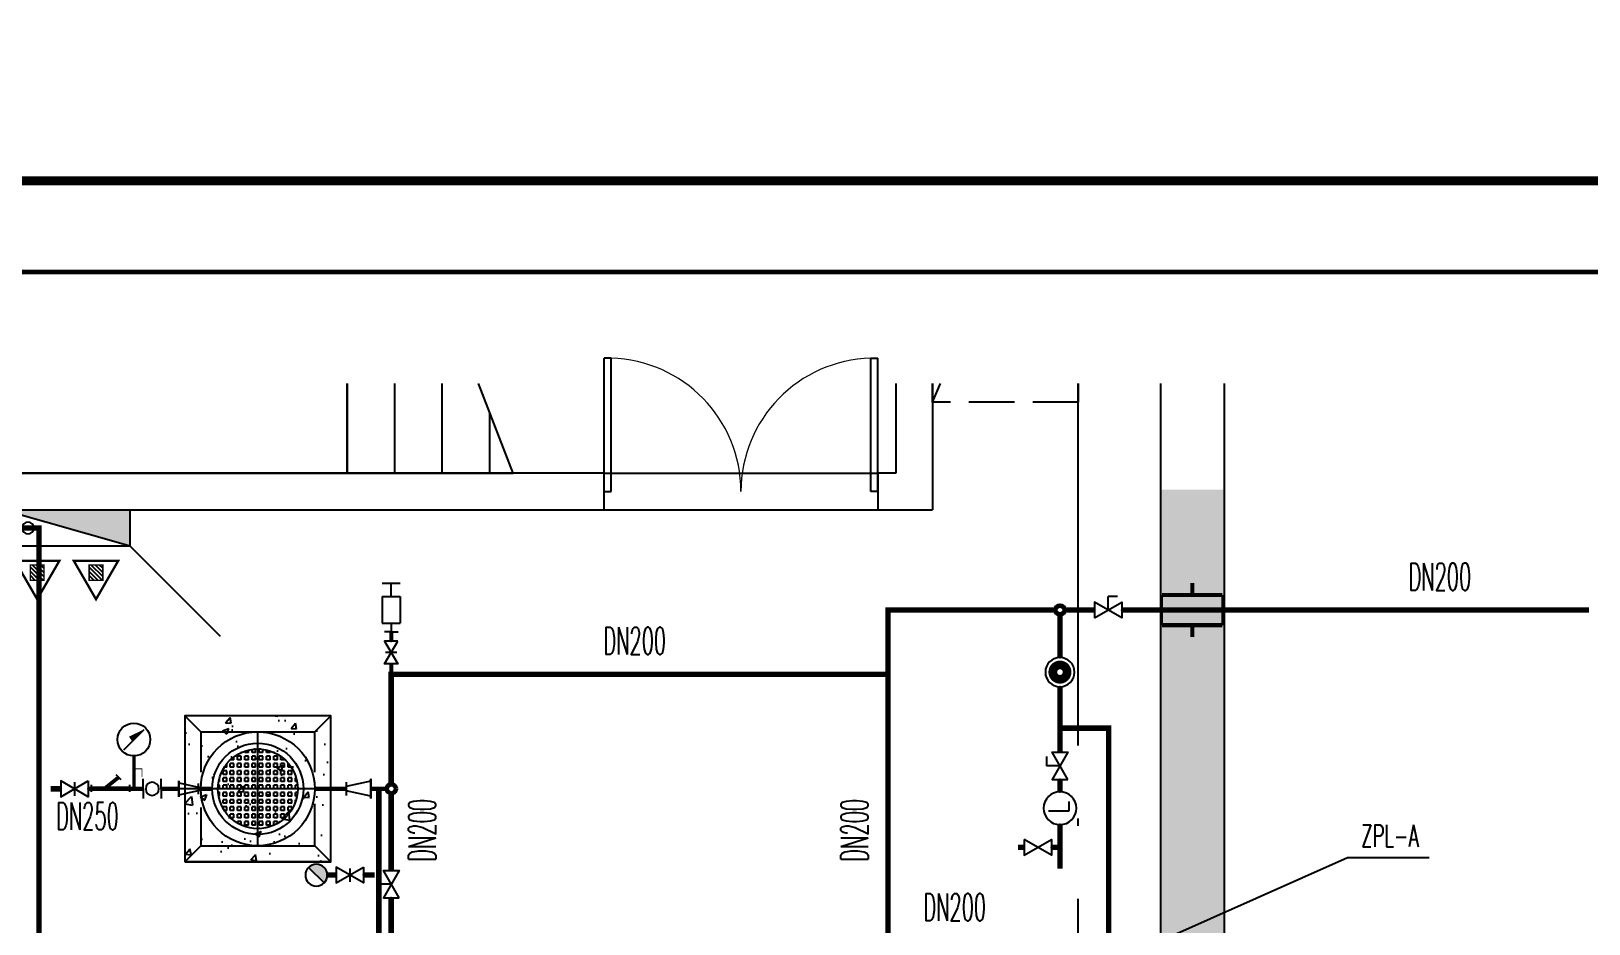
# Model space of a CAD drawing. Extents: x -452079 to 117456, y 3902 to 836955.
# Drawn here: x -316578 to -308035, y 71591 to 76486 of the extents above; entities that cross this region are included whole.
import ezdxf
from ezdxf.enums import TextEntityAlignment as Align

# ---------------------------------------------------------------- set-up
doc = ezdxf.new("R2010")
doc.units = 0
doc.header["$LTSCALE"] = 1000
doc.header["$MEASUREMENT"] = 0
for name, pattern in [('DASH', [0.35, 0.25, -0.1]), ('DOTE', [2.42, 2, -0.2, 0.02, -0.2]), ('DOTE_30', [0.726, 0.6, -0.06, 0.006, -0.06])]:
    doc.linetypes.add(name, pattern=pattern)
for name, color, linetype in [('0-cxFrame', 155, 'Continuous'), ('0辅助线', 1, 'Continuous'), ('A-AXIS-DOTE', 14, 'DOTE'), ('A-AXIS-SYMB', 3, 'Continuous'), ('A-HATCH-2', 251, 'Continuous'), ('A-STAIR', 150, 'Continuous'), ('A-防火门窗', 1, 'Continuous'), ('AS-COLN', 6, 'Continuous'), ('AS-WALL', 40, 'Continuous'), ('AS-结构边线层', 200, 'Continuous'), ('DIM_喷淋', 6, 'Continuous'), ('EVALVE_喷淋', 7, 'Continuous'), ('FM_ZF喷淋', 6, 'Continuous'), ('FM_ZF消防', 1, 'Continuous'), ('FM_ZF雨水', 4, 'Continuous'), ('S-VALVE_阀门', 2, 'Continuous'), ('SB_ZF消火栓', 10, 'Continuous'), ('SB_ZF消火栓M', 10, 'Continuous'), ('SB_ZF消防', 1, 'Continuous'), ('TEXT_凝结', 150, 'Continuous'), ('TEXT_喷淋', 6, 'Continuous'), ('TWT_ZF文字', 3, 'Continuous'), ('WALL', 2, 'Continuous')]:
    doc.layers.add(name, color=color, linetype=linetype)
for name, color, linetype, lineweight in [('0-cxText', 131, 'Continuous', 25), ('Gps-ZF凝结', 150, 'DOTE_30', 60), ('Gps-ZF喷淋', 6, 'TG_ZP', 60), ('Gps-ZF污水', 2, 'DASH', 60), ('Gps-ZF消防', 1, 'TG_X', 60), ('Gps-ZF雨水', 4, 'DOTE_30', 60), ('LG-ZF喷淋', 6, 'Continuous', 60)]:
    doc.layers.add(name, color=color, linetype=linetype, lineweight=lineweight)
doc.styles.add('_TWT_PIPEDN', font='SIMPLEX', dxfattribs={"width": 0.65, "height": 3.5, "bigfont": 'HZTXT'})
doc.styles.add('_TWT_SERIAL', font='SIMPLEX', dxfattribs={"width": 0.8, "height": 3, "bigfont": 'HZTXT'})
doc.styles.add('cx_tuming', font='')
doc.styles.add('cx_tuqian1', font='')
doc.styles.add('TG_LINETYPE', font='SIMPLEX', dxfattribs={"width": 0.8, "height": 3.5, "bigfont": 'HZTXT'})
doc.styles.add('黑体', font='', dxfattribs={"height": 12})
doc.styles.get('cx_tuming').set_extended_font_data('SimHei')
doc.styles.get('cx_tuqian1').set_extended_font_data('SimSun')
doc.styles.get('黑体').set_extended_font_data('SimHei')
doc.linetypes.add('TG_X', pattern='A,5,-0.3,["X",TG_LINETYPE,S=0.1,R=0,X=-0.23,Y=-0.15],0', length=5.3)
doc.linetypes.add('TG_ZP', pattern='A,3,-0.6,["ZP",TG_LINETYPE,S=0.1,R=0,X=-0.52,Y=-0.15],0', length=3.6)

# ---------------------------------------------------------------- blocks, each defined once
blk = doc.blocks.new('TK22.A0 L(Dragon)')
at = {"layer": '0-cxFrame', "color": 7, "const_width": 0.5}
blk.add_lwpolyline([(0, 0), (-1189, 0), (-1189, 841), (0, 841)], close=True, dxfattribs=at)
at = {"layer": '0-cxFrame', "const_width": 0.5}
blk.add_lwpolyline([(-80, 10), (-1169, 10), (-1169, 831), (-80, 831)], close=True, dxfattribs=at)
at = {"style": '黑体', "flags": 4}
blk.add_attdef('图幅', text='', height=3.3, dxfattribs=at).set_placement((-40, 3), align=Align.RIGHT)
at = {"layer": '0-cxText', "flags": 4}
for tag, height, style, p in [('建设单位', 3.5, 'cx_tuming', (-45, 240)), ('项目名称', 3.5, 'cx_tuming', (-45, 210)), ('子项名称', 3.5, 'cx_tuming', (-45, 180)), ('工程编号', 3.3, 'cx_tuqian1', (-35, 165)), ('图名1', 3.5, 'cx_tuming', (-45, 87)), ('图名2', 3.5, 'cx_tuming', (-45, 79)), ('图名3', 3.5, 'cx_tuming', (-45, 71)), ('出图日期', 3.3, 'cx_tuqian1', (-39, 60)), ('专业', 3.3, 'cx_tuqian1', (-55, 52)), ('图号', 3.3, 'cx_tuqian1', (-55, 44)), ('版次', 3.3, 'cx_tuqian1', (-20, 44))]:
    blk.add_attdef(tag, text='', height=height, dxfattribs=dict(at, style=style)).set_placement(p, align=Align.MIDDLE)
blk = doc.blocks.new('TK22.A1 L(Dragon)')
at = {"layer": '0-cxFrame', "color": 7, "const_width": 0.5}
blk.add_lwpolyline([(0, 0), (-841, 0), (-841, 594), (0, 594)], close=True, dxfattribs=at)
at = {"style": '黑体', "flags": 4}
blk.add_attdef('图幅', text='', height=3.3, dxfattribs=at).set_placement((-40, 3), align=Align.RIGHT)
at = {"layer": '0-cxText', "flags": 4}
for tag, height, style, p in [('建设单位', 3.5, 'cx_tuming', (-45, 240)), ('项目名称', 3.5, 'cx_tuming', (-45, 210)), ('子项名称', 3.5, 'cx_tuming', (-45, 180)), ('工程编号', 3.3, 'cx_tuqian1', (-35, 165)), ('图名1', 3.5, 'cx_tuming', (-45, 87)), ('图名2', 3.5, 'cx_tuming', (-45, 79)), ('图名3', 3.5, 'cx_tuming', (-45, 71)), ('出图日期', 3.3, 'cx_tuqian1', (-39, 60)), ('专业', 3.3, 'cx_tuqian1', (-55, 52)), ('图号', 3.3, 'cx_tuqian1', (-55, 44)), ('版次', 3.3, 'cx_tuqian1', (-20, 44))]:
    blk.add_attdef(tag, text='', height=height, dxfattribs=dict(at, style=style)).set_placement(p, align=Align.MIDDLE)
blk = doc.blocks.new('$VALVE$00000486')
for p, q in [((90, 55), (-90, 16)), ((-90, -48), (-90, 48)), ((90, 72), (90, -72)), ((90, 72), (90, -72)), ((90, -72), (90, 72)), ((90, -55), (-90, -16))]:
    blk.add_line(p, q)
for p in [(-90, 0), (90, 0)]:
    blk.add_point(p)
blk = doc.blocks.new('$VALVE$00000447')
for p, q in [((-82, 0), (-82, 90)), ((-82, 0), (-82, -90)), ((82, 0), (82, 90)), ((82, 0), (82, -90))]:
    blk.add_line(p, q)
blk.add_circle((0, 0), 60.1)
for p in [(-82, 0), (82, 0)]:
    blk.add_point(p)
blk = doc.blocks.new('$VALVE$00000296')
for points in [[(-125, 72), (-125, -72), (125, 72), (125, -72), (-125, 72)], [(0, 60), (0, -64)]]:
    blk.add_lwpolyline(points)
for p in [(-125, 0), (125, 0)]:
    blk.add_point(p)
blk = doc.blocks.new('$VALVE$00000597')
blk.add_line((-93, 357), (93, 543))
blk.add_lwpolyline([(93, 543, 0, 50, 0), (-31, 456, 50, 50, 0)], format="xyseb")
for points, const_width in [([(0, 300), (0, 0)], 30), ([(0, 182), (75, 182), (75, 107)], 7.5)]:
    blk.add_lwpolyline(points, dxfattribs=dict(const_width=const_width))
blk.add_circle((0, 450), 150)
blk = doc.blocks.new('$VALVE$00000501')
for p, q in [((-175, 32), (-175, -32)), ((175, 32), (175, -32)), ((96, -77), (50, -123))]:
    blk.add_line(p, q)
at = {"const_width": 35}
for points in [[(-175, 0), (175, 0)], [(-52, 0), (73, -100)]]:
    blk.add_lwpolyline(points, dxfattribs=at)
for p in [(-175, -2), (175, -2)]:
    blk.add_point(p)
blk = doc.blocks.new('A$C601508C6')
at = {"layer": 'SB_ZF消防', "linetype": 'ByBlock'}
h = blk.add_hatch(dxfattribs=at)
h.set_pattern_fill('SQUARE', color=256, scale=12.5, angle=-270, style=0)
h.set_pattern_definition([(90, (136137.827, -172778.786), (-19.84375, -5e-09), [19.84375, -19.84375]), (180, (136137.827, -172778.786), (5e-09, -19.84375), [19.84375, -19.84375])])
edge = h.paths.add_edge_path()
edge.add_ellipse((1080.8, 400), major_axis=(-154.7, -154.7), ratio=1, start_angle=135, end_angle=315)
edge.add_ellipse((1080.8, 400), major_axis=(-154.7, -154.7), ratio=1, start_angle=-45, end_angle=135)
for p, q in [((680.8, 800), (680.8, 504.6)), ((768.3, 712.5), (680.8, 800)), ((1480.8, 800), (680.8, 800)), ((1393.3, 712.5), (1480.8, 800)), ((1480.8, 490.3), (1480.8, 800)), ((768.3, 712.5), (768.3, 490.3)), ((768.3, 712.5), (1393.3, 712.5)), ((1080.8, 87.5), (1080.8, 712.5)), ((1393.3, 490.3), (1393.3, 712.5)), ((1568.3, 400), (643.3, 400)), ((680.8, 296.9), (680.8, 0)), ((768.3, 296.9), (768.3, 87.5)), ((1393.3, 87.5), (1393.3, 318.1)), ((1480.8, 0), (1480.8, 318.1)), ((768.3, 87.5), (680.8, 0)), ((768.3, 87.5), (1393.3, 87.5)), ((1480.8, 0), (1393.3, 87.5)), ((1480.8, 0), (680.8, 0))]:
    blk.add_line(p, q, dxfattribs=at)
at = {"layer": 'SB_ZF消防', "linetype": 'ByBlock', "const_width": 7.5}
blk.add_lwpolyline([(1812.7, 375, 1), (1812.7, 425, 1), (1812.7, 375, 1)], format="xyb", dxfattribs=at)
at = {"layer": 'SB_ZF消防', "linetype": 'ByBlock', "const_width": 22.5}
for points in [[(453.1, 400), (150, 400)], [(647.2, 400), (551.4, 400)], [(755.6, 400), (830.8, 400)], [(1399.5, 400), (1565.7, 400)], [(1701.1, 400), (1787.7, 400)]]:
    blk.add_lwpolyline(points, dxfattribs=at)
at = {"layer": 'SB_ZF消防', "linetype": 'ByBlock'}
for radius in [312.5, 250, 218.8]:
    blk.add_circle((1080.8, 400), radius, dxfattribs=at)
at = {"layer": 'SB_ZF消防', "linetype": 'ByBlock', "extrusion": (0, 0, -1), "xscale": -0.6000000000058209, "yscale": 0.6000000000058209, "zscale": -0.6000000000058209}
blk.add_blockref('$VALVE$00000597', (-401.3, 400), dxfattribs=at)
at = {"layer": 'SB_ZF消防', "linetype": 'ByBlock'}
for name, p, xscale, yscale, zscale in [('$VALVE$00000296', (75, 400), -0.6000000000058209, 0.6000000000058209, 0.6000000000058208), ('$VALVE$00000501', (274, 403), 0.6, -0.6, 0.6), ('$VALVE$00000447', (502.3, 400), -0.6000000000058209, 0.6000000000058209, 0.6000000000058208), ('$VALVE$00000486', (701.4, 400), -0.6000000000058209, 0.6000000000058209, 0.6000000000058208)]:
    blk.add_blockref(name, p, dxfattribs=dict(at, xscale=xscale, yscale=yscale, zscale=zscale))
at = {"layer": 'SB_ZF消防', "linetype": 'ByBlock', "xscale": -0.7500000000000002, "yscale": 0.7500000000000002, "zscale": 0.75, "rotation": 180}
blk.add_blockref('$VALVE$00000486', (1633.4, 400), dxfattribs=at)
blk = doc.blocks.new('scxnq_M_F')
for p, q in [((-1946380.5, 700093.8), (-1946417.9, 700093.8)), ((-1946380.5, 700093.8), (-1946343.1, 700093.8)), ((-1946380.5, 700045.4), (-1946380.5, 700093.8)), ((-1946430.2, 699898.5), (-1946430.2, 700045.4)), ((-1946330.7, 700045.4), (-1946430.2, 700045.4)), ((-1946330.7, 699898.5), (-1946330.7, 700045.4)), ((-1946330.7, 699898.5), (-1946430.2, 699898.5)), ((-1946380.5, 699898.5), (-1946380.5, 699826.6)), ((-1946330.7, 699826.6), (-1946430.2, 699826.6))]:
    blk.add_line(p, q)
at = {"layer": 'Gps-ZF消防', "linetype": 'TG_X', "const_width": 22.5}
for points in [[(-1946380.5, 700268.3), (-1946380.5, 700325.5)], [(-1946380.5, 700093.8), (-1946380.5, 700143.3)]]:
    blk.add_lwpolyline(points, dxfattribs=at)
at = {"layer": 'S-VALVE_阀门', "xscale": 0.5, "yscale": 0.5, "zscale": 0.5, "rotation": 90}
blk.add_blockref('$VALVE$00000296', (-1946380.5, 700205.8), dxfattribs=at)
blk = doc.blocks.new('A$C5D961328')
at = {"layer": 'SB_ZF消火栓', "linetype": 'Continuous'}
h = blk.add_hatch(dxfattribs=at)
h.set_pattern_fill('ANSI31', color=256, scale=129.330432, angle=270, style=0)
h.set_pattern_definition([(45, (-18410.044, -5691.868), (11.431303, -11.431303), [])])
h.paths.add_polyline_path([(227.5, 343.4), (227.5, 427.4), (152.9, 427.4), (152.9, 343.4)])
h = blk.add_hatch(dxfattribs=at)
h.set_pattern_fill('ANSI31', color=256, scale=129.330432, angle=270, style=0)
h.set_pattern_definition([(45, (-18087.504, -5691.868), (11.431303, -11.431303), [])])
h.paths.add_polyline_path([(550.1, 343.4), (550.1, 427.4), (475.5, 427.4), (475.5, 343.4)])
at = {"layer": 'SB_ZF消火栓'}
blk.add_hatch(color=256, dxfattribs=at).paths.add_polyline_path([(0, 40), (700, 40), (700, 240)])
for p, q in [((1195, 735), (700, 240)), ((700, 240), (0, 240)), ((0, 240), (0, 40)), ((700, 240), (0, 40)), ((700, 240), (700, 40)), ((0, 40), (700, 40))]:
    blk.add_line(p, q, dxfattribs=at)
at = {"layer": 'SB_ZF消火栓', "linetype": 'Continuous'}
for points, const_width in [([(311.6, 320.7), (190.3, 530.8), (69, 320.7), (311.6, 320.7), (190.3, 530.8)], 12.9), ([(634.2, 320.7), (512.9, 530.8), (391.5, 320.7), (634.2, 320.7), (512.9, 530.8)], 12.9), ([(227.5, 343.4), (227.5, 427.4), (152.9, 427.4), (152.9, 343.4), (227.5, 343.4)], 7.76), ([(550.1, 343.4), (550.1, 427.4), (475.5, 427.4), (475.5, 343.4), (550.1, 343.4)], 7.76)]:
    blk.add_lwpolyline(points, dxfattribs=dict(at, const_width=const_width))
at = {"layer": 'SB_ZF消火栓', "color": 1}
blk.add_circle((140, 140), 32.5, dxfattribs=at)
blk = doc.blocks.new('A$C7B1A1E01')
at = {"layer": 'SB_ZF消火栓'}
h = blk.add_hatch(color=256, dxfattribs=at)
h.dxf.hatch_style = 1
h.paths.add_polyline_path([(17.6, 102.4, 0.198912), (0, 60, 0.668179), (102.4, 17.6)])
blk.add_lwpolyline([(17.6, 102.4), (102.4, 17.6)], dxfattribs=at)
blk.add_circle((60, 60), 60, dxfattribs=at)
blk = doc.blocks.new('$DorLib2D$00000002')
for p, q in [((-0.5, 0), (-0.5, 0.4875)), ((-0.475, 0.4875), (-0.5, 0.4875)), ((-0.475, 0), (-0.475, 0.4875)), ((0.475, 0), (0.475, 0.4875)), ((0.475, 0.4875), (0.5, 0.4875)), ((0.5, 0), (0.5, 0.4875)), ((-0.5, 0), (-0.475, 0)), ((0.5, 0), (0.475, 0))]:
    blk.add_line(p, q)
at = {"lineweight": 13}
for centre, start, end in [((-0.4875, 0), 0, 88.5307), ((0.4875, 0), 91.4693, 180)]:
    blk.add_arc(centre, 0.4875, start, end, dxfattribs=at)
blk = doc.blocks.new('A$C7EDB0725')
at = {"layer": 'A-HATCH-2'}
h = blk.add_hatch(dxfattribs=at)
h.set_pattern_fill('混凝土', color=8, scale=50)
h.set_pattern_definition([(50, (375246.58, -51127.7), (358.6301, -31.37607), [37.5, -412.5]), (355, (375246.58, -51127.7), (-69.37567, 376.09607), [30, -330]), (100.4514, (375276.46, -51130.3), (289.2547, 344.71977), [31.8701, -350.57106]), (46.1842, (375246.58, -51027.7), (533.6205, -82.7595), [56.25, -618.75]), (96.6356, (375291.04, -51034.6), (467.33135, 487.0589), [47.80514, -525.8565]), (351.1842, (375246.6, -51027.7), (467.331, 487.0593), [45, -495]), (21, (375296.58, -51052.7), (298.45353, -201.30945), [37.5, -412.5]), (326, (375296.58, -51052.7), (121.65767, 362.57502), [30, -330]), (71.4514, (375321.45, -51069.47), (420.1113, 161.26525), [31.8701, -350.57106]), (37.5, (375246.58, -51127.7), (6.079928, 166.446927), [0, -326, 0, -335, 0, -331.25]), (7.5, (375246.58, -51127.7), (131.53477, 197.20586), [0, -191, 0, -318.5, 0, -126.25]), (327.5, (375135.08, -51127.7), (266.91122, -11.277436), [0, -125, 0, -390, 0, -517.5]), (317.5, (375085.08, -51127.7), (291.59308, 50.05249), [0, -162.5, 0, -259, 0, -367.5])])
h.paths.add_polyline_path([(8660, 15922.8), (8310, 15922.8), (8310, 811.9), (8460, 695.3), (8660, 811.9)])
h = blk.add_hatch(dxfattribs=at)
h.set_pattern_fill('混凝土', color=8, scale=50)
h.set_pattern_definition([(50, (382155.62, -57909.96), (358.6301, -31.37607), [37.5, -412.5]), (355, (382155.62, -57909.96), (-69.37567, 376.09607), [30, -330]), (100.4514, (382185.5, -57912.57), (289.2547, 344.71977), [31.8701, -350.57106]), (46.1842, (382155.6, -57809.96), (533.6205, -82.7595), [56.25, -618.75]), (96.6356, (382200.1, -57816.86), (467.33135, 487.05894), [47.80514, -525.8565]), (351.1842, (382155.6, -57809.96), (467.331, 487.0593), [45, -495]), (21, (382205.62, -57834.96), (298.45353, -201.30945), [37.5, -412.5]), (326, (382205.62, -57834.96), (121.65767, 362.57502), [30, -330]), (71.4514, (382230.5, -57851.74), (420.1113, 161.26525), [31.8701, -350.57106]), (37.5, (382155.62, -57909.96), (6.079928, 166.446927), [0, -326, 0, -335, 0, -331.25]), (7.5, (382155.62, -57909.96), (131.53477, 197.20586), [0, -191, 0, -318.5, 0, -126.25]), (327.5, (382044.12, -57909.96), (266.91122, -11.277436), [0, -125, 0, -390, 0, -517.5]), (317.5, (381994.12, -57909.96), (291.59308, 50.05249), [0, -162.5, 0, -259, 0, -367.5])])
h.paths.add_polyline_path([(2960, 13882.8), (3760, 13882.8), (3760, 14682.8), (2960, 14682.8)])
at = {"layer": 'A-AXIS-DOTE', "color": 8, "ltscale": 2}
blk.add_lwpolyline([(7860, 0), (7860, 16505.8)], dxfattribs=at)
at = {"layer": 'A-STAIR'}
for p, q in [((3850, 16505.8), (3850, 16012.7)), ((3850, 16012.7), (3850, 16505.8)), ((4110, 16505.8), (4110, 16012.7)), ((4370, 16505.8), (4370, 16012.7)), ((4760, 16012.7), (4570.1, 16505.8)), ((4630, 16350.2), (4630, 16012.7)), ((1760, 16012.7), (3850, 16012.7)), ((3850, 16012.7), (4760, 16012.7))]:
    blk.add_line(p, q, dxfattribs=at)
at = {"layer": 'A-防火门窗', "color": 1}
for p, q in [((5260, 16012.8), (6760, 16012.8)), ((5260, 15812.8), (6760, 15812.8))]:
    blk.add_line(p, q, dxfattribs=at)
at = {"layer": 'AS-COLN'}
for p, q in [((8310, 16505.8), (8310, 1262.8)), ((8660, 16505.8), (8660, 462.8))]:
    blk.add_line(p, q, dxfattribs=at)
blk.add_lwpolyline([(2960, 13882.8), (3760, 13882.8), (3760, 14682.8), (2960, 14682.8)], close=True, dxfattribs=at)
at = {"layer": 'AS-WALL'}
for p, q in [((6860, 16505.8), (6860, 16012.8)), ((7060, 16505.8), (7060, 15812.8)), ((5260, 16012.8), (1760, 16012.8)), ((5260, 15812.8), (5260, 16012.8)), ((6860, 16012.8), (6760, 16012.8)), ((6760, 16012.8), (6760, 15812.8)), ((1760, 15812.8), (5260, 15812.8)), ((6760, 15812.8), (7060, 15812.8))]:
    blk.add_line(p, q, dxfattribs=at)
at = {"layer": 'AS-结构边线层', "linetype": 'DASH'}
for points in [[(7060, 16402.8), (7105.2, 16505.8)], [(7860, 16505.8), (7860, 16402.8), (7060, 16402.8), (7060, 16505.8)]]:
    blk.add_lwpolyline(points, dxfattribs=at)
at = {"layer": 'A-防火门窗', "color": 1, "xscale": 1500, "yscale": 1500, "zscale": 200}
blk.add_blockref('$DorLib2D$00000002', (6010, 15912.8), dxfattribs=at)
blk = doc.blocks.new('$EVALVE$00000037')
blk.add_lwpolyline([(-80, 0, 1), (80, 0, 1), (-80, 0, 0.758058)], format="xyb")
at = {"const_width": 78.4}
for points in [[(0, 23.9, 1), (0, -23.9, -1)], [(0, 23.9, -1), (0, -23.9, 1)]]:
    blk.add_lwpolyline(points, format="xyb", dxfattribs=at)
blk.add_circle((0, 0), 48)
for p in [(-80, 0), (80, 0)]:
    blk.add_point(p)
blk = doc.blocks.new('$EVALVE$00000030')
for p in [(0, 0), (87, 124)]:
    blk.add_line(p, (0, 124))
blk.add_lwpolyline([(-125, -72), (125, 72), (125, -72), (-125, 72)], close=True)
for p in [(-125, 0), (125, 0)]:
    blk.add_point(p)
blk = doc.blocks.new('$EVALVE$00000027')
at = {"color": 7}
for p, q in [((-23, 104), (-23, -83)), ((-23, -83), (61, -83))]:
    blk.add_line(p, q, dxfattribs=at)
blk.add_lwpolyline([(-150, 0, 1), (150, 0, 1), (-150, 0, 0.808179)], format="xyb")
for p in [(-150, 0), (150, 0)]:
    blk.add_point(p)
blk = doc.blocks.new('$VALVE$00000295')
blk.add_lwpolyline([(-125, 72), (-125, -72), (125, 72), (125, -72), (-125, 72)])
for p in [(-125, 0), (125, 0)]:
    blk.add_point(p)
blk = doc.blocks.new('$VALVE$00000553')
for p, q in [((-137.7, -68.9), (-137.7, 68.8)), ((-137.7, 0), (137.7, 0)), ((0, -6.3), (0, 6.3)), ((137.7, -68.9), (137.7, 68.8))]:
    blk.add_line(p, q)
at = {"const_width": 18.4}
for points in [[(-137.7, 68.8), (-137.7, 68.8), (0, 68.8)], [(0, 123.6), (0, 68.8), (0, 68.8)], [(137.7, 68.8), (137.7, 68.8), (0, 68.8)], [(0, -68.9), (-137.7, -68.9), (-137.7, -68.9)], [(0, -68.9), (137.7, -68.9), (137.7, -68.9)], [(0, -68.9), (0, -123.6), (0, -123.6)]]:
    blk.add_lwpolyline(points, dxfattribs=at)

msp = doc.modelspace()

# ---------------------------------------------------------------- hatches: boundary and pattern name
at = {"layer": 'Gps-ZF喷淋', "linetype": 'TG_ZP'}
for points in [[(-311879.56, 73311.3), (-311894.56, 73311.3), (-311894.56, 73326.3)], [(-311879.56, 73311.3), (-311879.56, 73326.3), (-311894.56, 73326.3)], [(-314603.51, 72959.53), (-314618.51, 72959.53), (-314618.51, 72974.53)], [(-314603.51, 72959.53), (-314603.51, 72974.53), (-314618.51, 72974.53)], [(-310668.77, 72663.84), (-310668.77, 72678.84), (-310653.77, 72678.84)], [(-310668.77, 72663.84), (-310653.77, 72663.84), (-310653.77, 72678.84)]]:
    msp.add_hatch(color=256, dxfattribs=at).paths.add_polyline_path(points)
at = {"layer": 'Gps-ZF消防'}
for points in [[(-316535.42, 73761.4), (-316535.42, 73776.4), (-316520.42, 73776.4)], [(-316535.42, 73761.4), (-316520.42, 73761.4), (-316520.42, 73776.4)]]:
    msp.add_hatch(color=256, dxfattribs=at).paths.add_polyline_path(points)

# ---------------------------------------------------------------- linework, layer by layer
at = {"layer": 'A-AXIS-SYMB'}
msp.add_lwpolyline([(-328198.56, 33614.62), (-268748.56, 33614.62), (-268748.56, 75664.62), (-328198.56, 75664.62)], close=True, dxfattribs=at)
at = {"layer": 'DIM_喷淋'}
for p, q in [((-311136.01, 71164.92), (-309359.67, 71954.04)), ((-309359.67, 71954.04), (-308910.55, 71954.04))]:
    msp.add_line(p, q, dxfattribs=at)
at = {"layer": 'Gps-ZF凝结', "ltscale": 0.5, "const_width": 30}
msp.add_lwpolyline([(-316416.18, 72331.4), (-316470.42, 72331.4)], dxfattribs=at)
at = {"layer": 'Gps-ZF喷淋', "linetype": 'TG_ZP', "ltscale": 0.4, "const_width": 30}
for points in [[(-311879.56, 72959.53), (-311879.56, 73311.3)], [(-311879.56, 73311.3), (-310961.01, 73311.3)], [(-310936.01, 73051.13), (-310936.01, 73286.3)], [(-310911.01, 73311.3), (-310747.12, 73311.3)], [(-310596.89, 73311.3), (-308035.42, 73311.3)], [(-314603.51, 72356.4), (-314603.51, 72959.53)], [(-314603.51, 72959.53), (-311879.56, 72959.53)], [(-311879.56, 71499.55), (-311879.56, 72959.53)], [(-310936.01, 72663.84), (-310936.01, 72891.13)], [(-310936.01, 72663.84), (-310668.77, 72663.84)], [(-310936.01, 72531.9), (-310936.01, 72663.84)], [(-310668.77, 65211.64), (-310668.77, 72663.84)], [(-310936.01, 72314.82), (-310936.01, 72381.67)], [(-314603.51, 71882.76), (-314603.51, 72306.4)], [(-310936.01, 71893.77), (-310936.01, 72134.82)], [(-314603.51, 70564.92), (-314603.51, 71732.53)]]:
    msp.add_lwpolyline(points, dxfattribs=at)
at = {"layer": 'Gps-ZF污水', "const_width": 30}
msp.add_lwpolyline([(-314671.8, 71210.52), (-314671.8, 72331.4)], dxfattribs=at)
at = {"layer": 'Gps-ZF消防', "ltscale": 0.5, "const_width": 30}
for points in [[(-316810.42, 73761.4), (-316535.42, 73761.4)], [(-316535.42, 64426.79), (-316535.42, 73761.4)]]:
    msp.add_lwpolyline(points, dxfattribs=at)
at = {"layer": 'Gps-ZF消防', "linetype": 'TG_X', "ltscale": 0.4, "const_width": 30}
for points in [[(-314955.57, 71859.07), (-314905.52, 71859.07)], [(-314755.52, 71859.07), (-314694.55, 71859.07)]]:
    msp.add_lwpolyline(points, dxfattribs=at)
at = {"layer": 'Gps-ZF雨水', "const_width": 30}
for points in [[(-311165.7, 72010.74), (-311132.28, 72010.74)], [(-310982.05, 72010.74), (-310951.26, 72010.74)]]:
    msp.add_lwpolyline(points, dxfattribs=at)
at = {"layer": 'LG-ZF喷淋'}
for centre in [(-310936.01, 73311.3), (-314603.51, 72331.4)]:
    msp.add_circle(centre, 25, dxfattribs=at)

# ---------------------------------------------------------------- block references
at = {"layer": '0-cxFrame'}
for name, p, xscale, yscale, zscale in [('TK22.A1 L(Dragon)', (-244098.56, 75664.62), 100, 100, 100), ('TK22.A0 L(Dragon)', (-268748.56, 33614.62), 50, 50, 50)]:
    msp.add_blockref(name, p, dxfattribs=dict(at, xscale=xscale, yscale=yscale, zscale=zscale))
at = {"layer": '0辅助线', "xscale": -1, "rotation": 90}
msp.add_blockref('A$C7B1A1E01', (-314954.09, 71918.09), dxfattribs=at)
at = {"layer": 'EVALVE_喷淋', "xscale": 0.6, "yscale": 0.6, "zscale": 0.6}
msp.add_blockref('$EVALVE$00000030', (-310672.01, 73311.3), dxfattribs=at)
at = {"layer": 'EVALVE_喷淋', "rotation": 90}
msp.add_blockref('$EVALVE$00000037', (-310936.01, 72971.13), dxfattribs=at)
at = {"layer": 'EVALVE_喷淋', "xscale": 0.6, "yscale": 0.6, "zscale": 0.6, "rotation": 90}
for name, p in [('$EVALVE$00000030', (-310936.01, 72456.79)), ('$EVALVE$00000027', (-310936.01, 72224.82)), ('$EVALVE$00000030', (-314603.51, 71807.64))]:
    msp.add_blockref(name, p, dxfattribs=at)
at = {"layer": 'FM_ZF喷淋', "xscale": 1.2, "yscale": 1.2, "zscale": 1.2}
msp.add_blockref('$VALVE$00000553', (-310210.42, 73311.3), dxfattribs=at)
at = {"layer": 'FM_ZF消防', "xscale": 0.6, "yscale": -0.6, "zscale": 0.6, "rotation": 180}
msp.add_blockref('$VALVE$00000296', (-314830.52, 71859.07), dxfattribs=at)
at = {"layer": 'FM_ZF雨水', "xscale": 0.6, "yscale": 0.6, "zscale": 0.6}
msp.add_blockref('$VALVE$00000295', (-311057.17, 72010.74), dxfattribs=at)
at = {"layer": 'SB_ZF消火栓M', "xscale": -1, "rotation": 180}
msp.add_blockref('A$C5D961328', (-316735.45, 73901.39), dxfattribs=at)
at = {"layer": 'SB_ZF消防', "color": 6}
msp.add_blockref('A$C601508C6', (-316416.17, 71931.4), dxfattribs=at)
at = {"layer": 'TWT_ZF文字', "ltscale": 0.5, "rotation": 180}
msp.add_blockref('scxnq_M_F', (-2260983.98, 773285), dxfattribs=at)
at = {"layer": 'WALL'}
msp.add_blockref('A$C7EDB0725', (-318695.45, 58048.58, -3000), dxfattribs=at)

# ---------------------------------------------------------------- texts
at = {"layer": 'DIM_喷淋', "color": 7, "style": '_TWT_SERIAL', "width": 0.6}
msp.add_text('ZPL-A', height=120, dxfattribs=at).set_placement((-309283.4, 72014.04))
at = {"layer": 'TEXT_凝结', "style": '_TWT_PIPEDN', "width": 0.52}
msp.add_text('DN250', height=150, dxfattribs=at).set_placement((-316442.13, 72106.4))
at = {"layer": 'TEXT_喷淋', "style": '_TWT_PIPEDN', "width": 0.52}
for p in [(-309025.04, 73419.39), (-313440.55, 73067.63), (-311685.74, 71607.64)]:
    msp.add_text('DN200', height=150, dxfattribs=at).set_placement(p)
for p in [(-314359.24, 71931.39), (-311987.62, 71931.39)]:
    msp.add_text('DN200', height=150, rotation=90, dxfattribs=at).set_placement(p)

doc.saveas('drawing.dxf')
